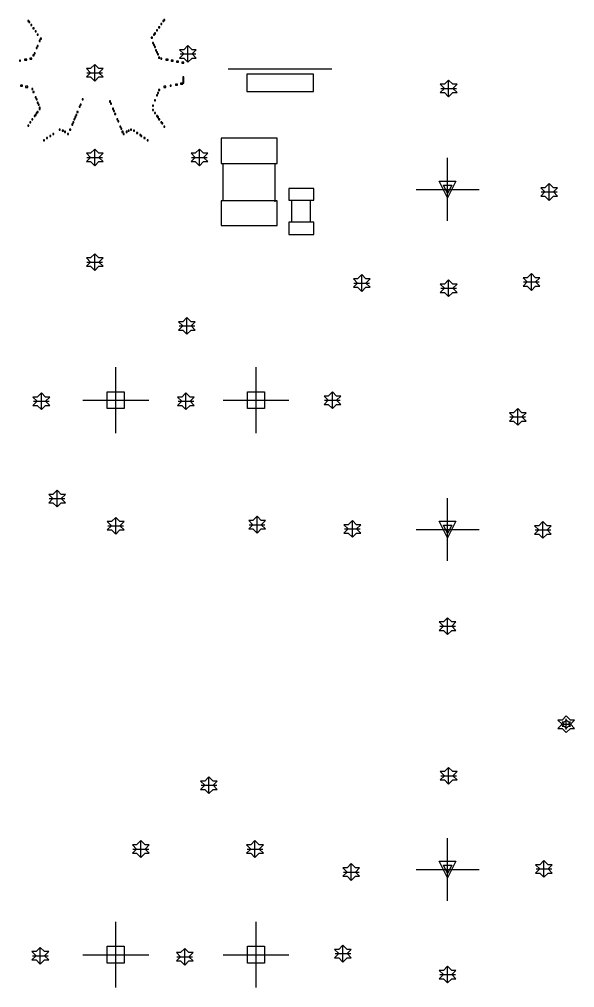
# Model space of a CAD drawing. Extents: x -1.38 to 3.87, y -2.67 to 0.8.
# Drawn here: x 2.359 to 2.889, y -1.126 to -0.2 of the extents above; entities that cross this region are included whole.
import ezdxf

# ---------------------------------------------------------------- set-up
doc = ezdxf.new("R2010")
doc.units = 0
doc.layers.get('0').update_dxf_attribs({"linetype": 'CONTINUOUS'})
for name, color, linetype in [('gd1', 1, 'CONTINUOUS'), ('gg1', 1, 'CONTINUOUS'), ('gm8', 1, 'CONTINUOUS')]:
    doc.layers.add(name, color=color, linetype=linetype)

# ---------------------------------------------------------------- blocks, each defined once
blk = doc.blocks.new('D24')
blk.add_lwpolyline([(-0.012, -0.0059), (0.012, -0.0059), (0.012, 0.0059), (-0.012, 0.0059)], close=True)
blk = doc.blocks.new('D25')
blk.add_lwpolyline([(-0.012, -0.0055), (0.012, -0.0055), (0.012, 0.0055), (-0.012, 0.0055)], close=True)
blk = doc.blocks.new('D28')
blk.add_lwpolyline([(-0.0268, -0.012), (0.0268, -0.012), (0.0268, 0.012), (-0.0268, 0.012)], close=True)
blk = doc.blocks.new('D29')
blk.add_lwpolyline([(-0.0268, -0.0118), (0.0268, -0.0118), (0.0268, 0.0118), (-0.0268, 0.0118)], close=True)
blk = doc.blocks.new('D37')
blk.add_lwpolyline([(-0.03175, -0.00825), (0.03175, -0.00825), (0.03175, 0.00825), (-0.03175, 0.00825)], close=True)
blk = doc.blocks.new('D47')
blk.add_lwpolyline([(-0.0005, -0.0005), (0.0005, -0.0005), (0.0005, 0.0005), (-0.0005, 0.0005)], close=True)
blk = doc.blocks.new('D48')
blk.add_lwpolyline([(-0.001, -0.0005), (0.001, -0.0005), (0.001, 0.0005), (-0.001, 0.0005)], close=True)

msp = doc.modelspace()

# ---------------------------------------------------------------- linework, layer by layer
at = {"layer": 'gd1', "color": 1}
for points in [[(2.5197, -0.2413), (2.5237, -0.2373), (2.5277, -0.2373), (2.5237, -0.2333), (2.5277, -0.2293), (2.5237, -0.2293), (2.5197, -0.2253), (2.5157, -0.2293), (2.5117, -0.2293), (2.5157, -0.2333), (2.5117, -0.2373), (2.5157, -0.2373), (2.5197, -0.2413)], [(2.4307, -0.2593), (2.4347, -0.2553), (2.4387, -0.2553), (2.4347, -0.2513), (2.4387, -0.2473), (2.4347, -0.2473), (2.4307, -0.2433), (2.4267, -0.2473), (2.4227, -0.2473), (2.4267, -0.2513), (2.4227, -0.2553), (2.4267, -0.2553), (2.4307, -0.2593)], [(2.7687, -0.2743), (2.7727, -0.2703), (2.7767, -0.2703), (2.7727, -0.2663), (2.7767, -0.2623), (2.7727, -0.2623), (2.7687, -0.2583), (2.7647, -0.2623), (2.7607, -0.2623), (2.7647, -0.2663), (2.7607, -0.2703), (2.7647, -0.2703), (2.7687, -0.2743)], [(2.4307, -0.3403), (2.4347, -0.3363), (2.4387, -0.3363), (2.4347, -0.3323), (2.4387, -0.3283), (2.4347, -0.3283), (2.4307, -0.3243), (2.4267, -0.3283), (2.4227, -0.3283), (2.4267, -0.3323), (2.4227, -0.3363), (2.4267, -0.3363), (2.4307, -0.3403)], [(2.5307, -0.3403), (2.5347, -0.3363), (2.5387, -0.3363), (2.5347, -0.3323), (2.5387, -0.3283), (2.5347, -0.3283), (2.5307, -0.3243), (2.5267, -0.3283), (2.5227, -0.3283), (2.5267, -0.3323), (2.5227, -0.3363), (2.5267, -0.3363), (2.5307, -0.3403)], [(2.7677, -0.3708), (2.7597, -0.3548), (2.7757, -0.3548), (2.7677, -0.3708)], [(2.7677, -0.3668), (2.7637, -0.3588), (2.7717, -0.3588), (2.7677, -0.3668)], [(2.8647, -0.3733), (2.8687, -0.3693), (2.8727, -0.3693), (2.8687, -0.3653), (2.8727, -0.3613), (2.8687, -0.3613), (2.8647, -0.3573), (2.8607, -0.3613), (2.8567, -0.3613), (2.8607, -0.3653), (2.8567, -0.3693), (2.8607, -0.3693), (2.8647, -0.3733)], [(2.4307, -0.4403), (2.4347, -0.4363), (2.4387, -0.4363), (2.4347, -0.4323), (2.4387, -0.4283), (2.4347, -0.4283), (2.4307, -0.4243), (2.4267, -0.4283), (2.4227, -0.4283), (2.4267, -0.4323), (2.4227, -0.4363), (2.4267, -0.4363), (2.4307, -0.4403)], [(2.8477, -0.4593), (2.8517, -0.4553), (2.8557, -0.4553), (2.8517, -0.4513), (2.8557, -0.4473), (2.8517, -0.4473), (2.8477, -0.4433), (2.8437, -0.4473), (2.8397, -0.4473), (2.8437, -0.4513), (2.8397, -0.4553), (2.8437, -0.4553), (2.8477, -0.4593)], [(2.6857, -0.4603), (2.6897, -0.4563), (2.6937, -0.4563), (2.6897, -0.4523), (2.6937, -0.4483), (2.6897, -0.4483), (2.6857, -0.4443), (2.6817, -0.4483), (2.6777, -0.4483), (2.6817, -0.4523), (2.6777, -0.4563), (2.6817, -0.4563), (2.6857, -0.4603)], [(2.7687, -0.4653), (2.7727, -0.4613), (2.7767, -0.4613), (2.7727, -0.4573), (2.7767, -0.4533), (2.7727, -0.4533), (2.7687, -0.4493), (2.7647, -0.4533), (2.7607, -0.4533), (2.7647, -0.4573), (2.7607, -0.4613), (2.7647, -0.4613), (2.7687, -0.4653)], [(2.5187, -0.5013), (2.5227, -0.4973), (2.5267, -0.4973), (2.5227, -0.4933), (2.5267, -0.4893), (2.5227, -0.4893), (2.5187, -0.4853), (2.5147, -0.4893), (2.5107, -0.4893), (2.5147, -0.4933), (2.5107, -0.4973), (2.5147, -0.4973), (2.5187, -0.5013)], [(2.3797, -0.5733), (2.3837, -0.5693), (2.3877, -0.5693), (2.3837, -0.5653), (2.3877, -0.5613), (2.3837, -0.5613), (2.3797, -0.5573), (2.3757, -0.5613), (2.3717, -0.5613), (2.3757, -0.5653), (2.3717, -0.5693), (2.3757, -0.5693), (2.3797, -0.5733)], [(2.4427, -0.5723), (2.4427, -0.5563), (2.4587, -0.5563), (2.4587, -0.5723), (2.4427, -0.5723)], [(2.5177, -0.5733), (2.5217, -0.5693), (2.5257, -0.5693), (2.5217, -0.5653), (2.5257, -0.5613), (2.5217, -0.5613), (2.5177, -0.5573), (2.5137, -0.5613), (2.5097, -0.5613), (2.5137, -0.5653), (2.5097, -0.5693), (2.5137, -0.5693), (2.5177, -0.5733)], [(2.5767, -0.5723), (2.5767, -0.5563), (2.5927, -0.5563), (2.5927, -0.5723), (2.5767, -0.5723)], [(2.6577, -0.5723), (2.6617, -0.5683), (2.6657, -0.5683), (2.6617, -0.5643), (2.6657, -0.5603), (2.6617, -0.5603), (2.6577, -0.5563), (2.6537, -0.5603), (2.6497, -0.5603), (2.6537, -0.5643), (2.6497, -0.5683), (2.6537, -0.5683), (2.6577, -0.5723)], [(2.8347, -0.5883), (2.8387, -0.5843), (2.8427, -0.5843), (2.8387, -0.5803), (2.8427, -0.5763), (2.8387, -0.5763), (2.8347, -0.5723), (2.8307, -0.5763), (2.8267, -0.5763), (2.8307, -0.5803), (2.8267, -0.5843), (2.8307, -0.5843), (2.8347, -0.5883)], [(2.3947, -0.6663), (2.3987, -0.6623), (2.4027, -0.6623), (2.3987, -0.6583), (2.4027, -0.6543), (2.3987, -0.6543), (2.3947, -0.6503), (2.3907, -0.6543), (2.3867, -0.6543), (2.3907, -0.6583), (2.3867, -0.6623), (2.3907, -0.6623), (2.3947, -0.6663)], [(2.5857, -0.6913), (2.5897, -0.6873), (2.5937, -0.6873), (2.5897, -0.6833), (2.5937, -0.6793), (2.5897, -0.6793), (2.5857, -0.6753), (2.5817, -0.6793), (2.5777, -0.6793), (2.5817, -0.6833), (2.5777, -0.6873), (2.5817, -0.6873), (2.5857, -0.6913)], [(2.4507, -0.6923), (2.4547, -0.6883), (2.4587, -0.6883), (2.4547, -0.6843), (2.4587, -0.6803), (2.4547, -0.6803), (2.4507, -0.6763), (2.4467, -0.6803), (2.4427, -0.6803), (2.4467, -0.6843), (2.4427, -0.6883), (2.4467, -0.6883), (2.4507, -0.6923)], [(2.6767, -0.6953), (2.6807, -0.6913), (2.6847, -0.6913), (2.6807, -0.6873), (2.6847, -0.6833), (2.6807, -0.6833), (2.6767, -0.6793), (2.6727, -0.6833), (2.6687, -0.6833), (2.6727, -0.6873), (2.6687, -0.6913), (2.6727, -0.6913), (2.6767, -0.6953)], [(2.7677, -0.6958), (2.7597, -0.6798), (2.7757, -0.6798), (2.7677, -0.6958)], [(2.7677, -0.6918), (2.7637, -0.6838), (2.7717, -0.6838), (2.7677, -0.6918)], [(2.8587, -0.6963), (2.8627, -0.6923), (2.8667, -0.6923), (2.8627, -0.6883), (2.8667, -0.6843), (2.8627, -0.6843), (2.8587, -0.6803), (2.8547, -0.6843), (2.8507, -0.6843), (2.8547, -0.6883), (2.8507, -0.6923), (2.8547, -0.6923), (2.8587, -0.6963)], [(2.7677, -0.7883), (2.7717, -0.7843), (2.7757, -0.7843), (2.7717, -0.7803), (2.7757, -0.7763), (2.7717, -0.7763), (2.7677, -0.7723), (2.7637, -0.7763), (2.7597, -0.7763), (2.7637, -0.7803), (2.7597, -0.7843), (2.7637, -0.7843), (2.7677, -0.7883)], [(2.881, -0.882), (2.885, -0.878), (2.889, -0.878), (2.885, -0.874), (2.889, -0.87), (2.885, -0.87), (2.881, -0.866), (2.877, -0.87), (2.873, -0.87), (2.877, -0.874), (2.873, -0.878), (2.877, -0.878), (2.881, -0.882)], [(2.881, -0.878), (2.883, -0.876), (2.885, -0.876), (2.883, -0.874), (2.885, -0.872), (2.883, -0.872), (2.881, -0.87), (2.879, -0.872), (2.877, -0.872), (2.879, -0.874), (2.877, -0.876), (2.879, -0.876), (2.881, -0.878)], [(2.7687, -0.9313), (2.7727, -0.9273), (2.7767, -0.9273), (2.7727, -0.9233), (2.7767, -0.9193), (2.7727, -0.9193), (2.7687, -0.9153), (2.7647, -0.9193), (2.7607, -0.9193), (2.7647, -0.9233), (2.7607, -0.9273), (2.7647, -0.9273), (2.7687, -0.9313)], [(2.5397, -0.9403), (2.5437, -0.9363), (2.5477, -0.9363), (2.5437, -0.9323), (2.5477, -0.9283), (2.5437, -0.9283), (2.5397, -0.9243), (2.5357, -0.9283), (2.5317, -0.9283), (2.5357, -0.9323), (2.5317, -0.9363), (2.5357, -0.9363), (2.5397, -0.9403)], [(2.4747, -1.0013), (2.4787, -0.9973), (2.4827, -0.9973), (2.4787, -0.9933), (2.4827, -0.9893), (2.4787, -0.9893), (2.4747, -0.9853), (2.4707, -0.9893), (2.4667, -0.9893), (2.4707, -0.9933), (2.4667, -0.9973), (2.4707, -0.9973), (2.4747, -1.0013)], [(2.5837, -1.0013), (2.5877, -0.9973), (2.5917, -0.9973), (2.5877, -0.9933), (2.5917, -0.9893), (2.5877, -0.9893), (2.5837, -0.9853), (2.5797, -0.9893), (2.5757, -0.9893), (2.5797, -0.9933), (2.5757, -0.9973), (2.5797, -0.9973), (2.5837, -1.0013)], [(2.6757, -1.0233), (2.6797, -1.0193), (2.6837, -1.0193), (2.6797, -1.0153), (2.6837, -1.0113), (2.6797, -1.0113), (2.6757, -1.0073), (2.6717, -1.0113), (2.6677, -1.0113), (2.6717, -1.0153), (2.6677, -1.0193), (2.6717, -1.0193), (2.6757, -1.0233)], [(2.7677, -1.0208), (2.7597, -1.0048), (2.7757, -1.0048), (2.7677, -1.0208)], [(2.8597, -1.0203), (2.8637, -1.0163), (2.8677, -1.0163), (2.8637, -1.0123), (2.8677, -1.0083), (2.8637, -1.0083), (2.8597, -1.0043), (2.8557, -1.0083), (2.8517, -1.0083), (2.8557, -1.0123), (2.8517, -1.0163), (2.8557, -1.0163), (2.8597, -1.0203)], [(2.7677, -1.0168), (2.7637, -1.0088), (2.7717, -1.0088), (2.7677, -1.0168)], [(2.3787, -1.1033), (2.3827, -1.0993), (2.3867, -1.0993), (2.3827, -1.0953), (2.3867, -1.0913), (2.3827, -1.0913), (2.3787, -1.0873), (2.3747, -1.0913), (2.3707, -1.0913), (2.3747, -1.0953), (2.3707, -1.0993), (2.3747, -1.0993), (2.3787, -1.1033)], [(2.4427, -1.1023), (2.4427, -1.0863), (2.4587, -1.0863), (2.4587, -1.1023), (2.4427, -1.1023)], [(2.5167, -1.1043), (2.5207, -1.1003), (2.5247, -1.1003), (2.5207, -1.0963), (2.5247, -1.0923), (2.5207, -1.0923), (2.5167, -1.0883), (2.5127, -1.0923), (2.5087, -1.0923), (2.5127, -1.0963), (2.5087, -1.1003), (2.5127, -1.1003), (2.5167, -1.1043)], [(2.5767, -1.1023), (2.5767, -1.0863), (2.5927, -1.0863), (2.5927, -1.1023), (2.5767, -1.1023)], [(2.6677, -1.1013), (2.6717, -1.0973), (2.6757, -1.0973), (2.6717, -1.0933), (2.6757, -1.0893), (2.6717, -1.0893), (2.6677, -1.0853), (2.6637, -1.0893), (2.6597, -1.0893), (2.6637, -1.0933), (2.6597, -1.0973), (2.6637, -1.0973), (2.6677, -1.1013)], [(2.7677, -1.1213), (2.7717, -1.1173), (2.7757, -1.1173), (2.7717, -1.1133), (2.7757, -1.1093), (2.7717, -1.1093), (2.7677, -1.1053), (2.7637, -1.1093), (2.7597, -1.1093), (2.7637, -1.1133), (2.7597, -1.1173), (2.7637, -1.1173), (2.7677, -1.1213)]]:
    msp.add_lwpolyline(points, dxfattribs=at)
at = {"layer": 'gg1', "color": 1}
for points in [[(2.5197, -0.2408), (2.5197, -0.2258)], [(2.5122, -0.2333), (2.5272, -0.2333)], [(2.4307, -0.2588), (2.4307, -0.2438)], [(2.4232, -0.2513), (2.4382, -0.2513)], [(2.7687, -0.2738), (2.7687, -0.2588)], [(2.7612, -0.2663), (2.7762, -0.2663)], [(2.4232, -0.3323), (2.4382, -0.3323)], [(2.4307, -0.3398), (2.4307, -0.3248)], [(2.5232, -0.3323), (2.5382, -0.3323)], [(2.5307, -0.3398), (2.5307, -0.3248)], [(2.7677, -0.3928), (2.7677, -0.3328)], [(2.8647, -0.3728), (2.8647, -0.3578)], [(2.7377, -0.3628), (2.7977, -0.3628)], [(2.8572, -0.3653), (2.8722, -0.3653)], [(2.4307, -0.4398), (2.4307, -0.4248)], [(2.4232, -0.4323), (2.4382, -0.4323)], [(2.8477, -0.4588), (2.8477, -0.4438)], [(2.6782, -0.4523), (2.6932, -0.4523)], [(2.6857, -0.4598), (2.6857, -0.4448)], [(2.7687, -0.4648), (2.7687, -0.4498)], [(2.8402, -0.4513), (2.8552, -0.4513)], [(2.7612, -0.4573), (2.7762, -0.4573)], [(2.5187, -0.5008), (2.5187, -0.4858)], [(2.5112, -0.4933), (2.5262, -0.4933)], [(2.4507, -0.5958), (2.4507, -0.5328)], [(2.5847, -0.5958), (2.5847, -0.5328)], [(2.3797, -0.5728), (2.3797, -0.5578)], [(2.4192, -0.5643), (2.4822, -0.5643)], [(2.5177, -0.5728), (2.5177, -0.5578)], [(2.5532, -0.5643), (2.6162, -0.5643)], [(2.6502, -0.5643), (2.6652, -0.5643)], [(2.6577, -0.5718), (2.6577, -0.5568)], [(2.3722, -0.5653), (2.3872, -0.5653)], [(2.5102, -0.5653), (2.5252, -0.5653)], [(2.8347, -0.5878), (2.8347, -0.5728)], [(2.8272, -0.5803), (2.8422, -0.5803)], [(2.3947, -0.6658), (2.3947, -0.6508)], [(2.3872, -0.6583), (2.4022, -0.6583)], [(2.7677, -0.7178), (2.7677, -0.6578)], [(2.4432, -0.6843), (2.4582, -0.6843)], [(2.4507, -0.6918), (2.4507, -0.6768)], [(2.5782, -0.6833), (2.5932, -0.6833)], [(2.5857, -0.6908), (2.5857, -0.6758)], [(2.6767, -0.6948), (2.6767, -0.6798)], [(2.8587, -0.6958), (2.8587, -0.6808)], [(2.6692, -0.6873), (2.6842, -0.6873)], [(2.7377, -0.6878), (2.7977, -0.6878)], [(2.8512, -0.6883), (2.8662, -0.6883)], [(2.7677, -0.7878), (2.7677, -0.7728)], [(2.7602, -0.7803), (2.7752, -0.7803)], [(2.881, -0.879), (2.881, -0.869)], [(2.876, -0.874), (2.886, -0.874)], [(2.7687, -0.9308), (2.7687, -0.9158)], [(2.5397, -0.9398), (2.5397, -0.9248)], [(2.7612, -0.9233), (2.7762, -0.9233)], [(2.5322, -0.9323), (2.5472, -0.9323)], [(2.4747, -1.0008), (2.4747, -0.9858)], [(2.5837, -1.0008), (2.5837, -0.9858)], [(2.7677, -1.0428), (2.7677, -0.9828)], [(2.4672, -0.9933), (2.4822, -0.9933)], [(2.5762, -0.9933), (2.5912, -0.9933)], [(2.6757, -1.0228), (2.6757, -1.0078)], [(2.8597, -1.0198), (2.8597, -1.0048)], [(2.6682, -1.0153), (2.6832, -1.0153)], [(2.7377, -1.0128), (2.7977, -1.0128)], [(2.8522, -1.0123), (2.8672, -1.0123)], [(2.4507, -1.1258), (2.4507, -1.0628)], [(2.5847, -1.1258), (2.5847, -1.0628)], [(2.3787, -1.1028), (2.3787, -1.0878)], [(2.5167, -1.1038), (2.5167, -1.0888)], [(2.6677, -1.1008), (2.6677, -1.0858)], [(2.3712, -1.0953), (2.3862, -1.0953)], [(2.4192, -1.0943), (2.4822, -1.0943)], [(2.5092, -1.0963), (2.5242, -1.0963)], [(2.5532, -1.0943), (2.6162, -1.0943)], [(2.6602, -1.0933), (2.6752, -1.0933)], [(2.7677, -1.1208), (2.7677, -1.1058)], [(2.7602, -1.1133), (2.7752, -1.1133)]]:
    msp.add_lwpolyline(points, dxfattribs=at)
at = {"layer": 'gm8', "color": 1}
for points in [[(2.558, -0.2476), (2.6572, -0.2476)], [(2.5534, -0.3737), (2.5534, -0.338)], [(2.603, -0.3747), (2.603, -0.338)], [(2.619, -0.3936), (2.619, -0.374)], [(2.6368, -0.3936), (2.6368, -0.374)]]:
    msp.add_lwpolyline(points, dxfattribs=at)

# ---------------------------------------------------------------- block references
at = {"layer": 'gm8'}
for name, p in [('D47', (2.3672, -0.2018)), ('D47', (2.3682, -0.2028)), ('D47', (2.4962, -0.2018)), ('D47', (2.4972, -0.2008)), ('D47', (2.3702, -0.2058)), ('D47', (2.3722, -0.2088)), ('D47', (2.3742, -0.2118)), ('D47', (2.4902, -0.2108)), ('D47', (2.4922, -0.2078)), ('D47', (2.4942, -0.2048)), ('D47', (2.3762, -0.2148)), ('D47', (2.3782, -0.2208)), ('D47', (2.3792, -0.2188)), ('D47', (2.4852, -0.2178)), ('D47', (2.4872, -0.2148)), ('D47', (2.4882, -0.2138)), ('D47', (2.3752, -0.2278)), ('D47', (2.3762, -0.2258)), ('D47', (2.4862, -0.2228)), ('D47', (2.4872, -0.2248)), ('D47', (2.4882, -0.2268)), ('D47', (2.4892, -0.2298)), ('D47', (2.4902, -0.2318)), ('D47', (2.3592, -0.2398)), ('D48', (2.3647, -0.2388)), ('D48', (2.3697, -0.2378)), ('D47', (2.3722, -0.2348)), ('D47', (2.3732, -0.2328)), ('D47', (2.4912, -0.2338)), ('D47', (2.4922, -0.2368)), ('D47', (2.4942, -0.2378)), ('D48', (2.4997, -0.2388)), ('D48', (2.5047, -0.2398)), ('D48', (2.5097, -0.2408)), ('D48', (2.5147, -0.2418)), ('D47', (2.5152, -0.2558)), ('D47', (2.5152, -0.2568)), ('D47', (2.5152, -0.2578)), ('D47', (2.5152, -0.2588)), ('D37', (2.6078, -0.2609)), ('D48', (2.3607, -0.2638)), ('D48', (2.3657, -0.2648)), ('D47', (2.3712, -0.2668)), ('D47', (2.4922, -0.2678)), ('D48', (2.4977, -0.2648)), ('D47', (2.5032, -0.2638)), ('D48', (2.5087, -0.2628)), ('D48', (2.5137, -0.2618)), ('D47', (2.5152, -0.2598)), ('D47', (2.5152, -0.2608)), ('D47', (2.3722, -0.2698)), ('D47', (2.3742, -0.2748)), ('D47', (2.3752, -0.2768)), ('D47', (2.4192, -0.2768)), ('D47', (2.4882, -0.2778)), ('D47', (2.4902, -0.2728)), ('D47', (2.4912, -0.2708)), ('D47', (2.3762, -0.2798)), ('D47', (2.3772, -0.2818)), ('D47', (2.3782, -0.2848)), ('D47', (2.3782, -0.2858)), ('D47', (2.4162, -0.2838)), ('D47', (2.4172, -0.2818)), ('D47', (2.4452, -0.2788)), ('D47', (2.4462, -0.2808)), ('D47', (2.4482, -0.2858)), ('D47', (2.4862, -0.2828)), ('D47', (2.4862, -0.2868)), ('D47', (2.3712, -0.2958)), ('D47', (2.3732, -0.2928)), ('D47', (2.3742, -0.2918)), ('D47', (2.3752, -0.2898)), ('D47', (2.3762, -0.2888)), ('D47', (2.4112, -0.2958)), ('D47', (2.4122, -0.2938)), ('D47', (2.4132, -0.2918)), ('D47', (2.4142, -0.2888)), ('D47', (2.4492, -0.2878)), ('D47', (2.4502, -0.2908)), ('D47', (2.4522, -0.2958)), ('D47', (2.4882, -0.2898)), ('D47', (2.4902, -0.2928)), ('D47', (2.4912, -0.2938)), ('D47', (2.4922, -0.2958)), ('D47', (2.3672, -0.3018)), ('D47', (2.3692, -0.2988)), ('D47', (2.3972, -0.3058)), ('D47', (2.4072, -0.3058)), ('D47', (2.4092, -0.3008)), ('D47', (2.4102, -0.2988)), ('D47', (2.4532, -0.2978)), ('D47', (2.4552, -0.3028)), ('D47', (2.4562, -0.3048)), ('D47', (2.4652, -0.3058)), ('D47', (2.4942, -0.2988)), ('D47', (2.4952, -0.2998)), ('D47', (2.4972, -0.3028)), ('D47', (2.3852, -0.3138)), ('D47', (2.3882, -0.3118)), ('D47', (2.3912, -0.3098)), ('D47', (2.4002, -0.3068)), ('D47', (2.4022, -0.3078)), ('D47', (2.4052, -0.3098)), ('D47', (2.4572, -0.3078)), ('D47', (2.4582, -0.3098)), ('D47', (2.4612, -0.3078)), ('D47', (2.4632, -0.3068)), ('D47', (2.4682, -0.3068)), ('D47', (2.4712, -0.3088)), ('D47', (2.4742, -0.3108)), ('D47', (2.4752, -0.3118)), ('D47', (2.4782, -0.3138)), ('D28', (2.5782, -0.326)), ('D47', (2.3822, -0.3158)), ('D47', (2.4812, -0.3158)), ('D25', (2.628, -0.3675)), ('D29', (2.5782, -0.3855)), ('D24', (2.628, -0.3999))]:
    msp.add_blockref(name, p, dxfattribs=at)

doc.saveas('drawing.dxf')
